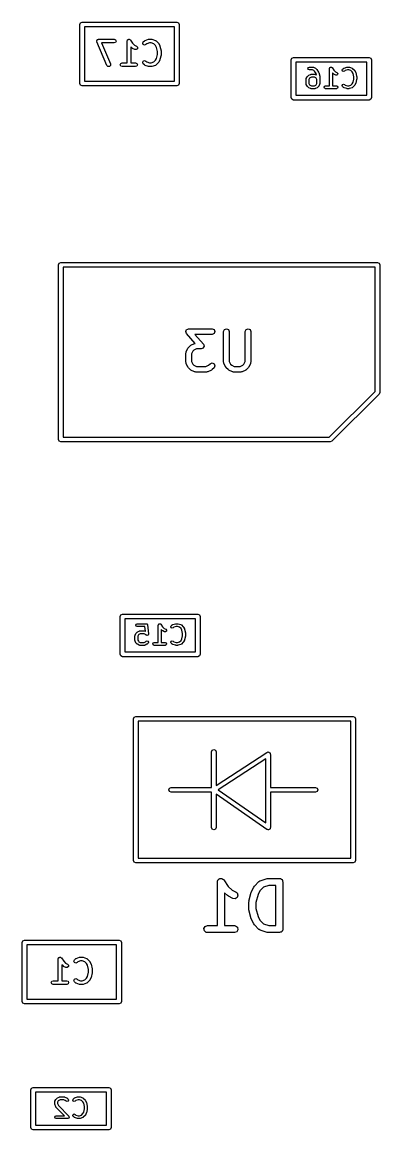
# Model space of a CAD drawing. Extents: x 4.73 to 6.08, y -4.62 to -3.61.
# Drawn here: x 5.781 to 6.079, y -4.534 to -3.61 of the extents above; entities that cross this region are included whole.
import ezdxf

# ---------------------------------------------------------------- set-up
doc = ezdxf.new("R2010")
doc.units = 0
doc.header["$MEASUREMENT"] = 0
doc.layers.add('BLACK', color=7, linetype='CONTINUOUS')

msp = doc.modelspace()

# ---------------------------------------------------------------- linework, layer by layer
at = {"layer": 'BLACK', "linetype": 'CONTINUOUS'}
for p, q in [((5.82874, -3.61161), (5.82932, -3.61022)), ((5.82874, -3.66083), (5.82874, -3.61161)), ((5.82932, -3.61022), (5.83071, -3.60965)), ((5.83071, -3.60965), (5.90945, -3.60965)), ((5.90945, -3.60965), (5.91084, -3.61022)), ((5.91084, -3.61022), (5.91142, -3.61161)), ((5.91142, -3.61161), (5.91142, -3.66083)), ((5.83268, -3.61358), (5.83268, -3.65886)), ((5.90748, -3.61358), (5.83268, -3.61358)), ((5.90748, -3.65886), (5.90748, -3.61358)), ((5.84273, -3.62544), (5.84284, -3.62516)), ((5.84285, -3.62574), (5.84273, -3.62544)), ((5.84284, -3.62486), (5.84306, -3.62462)), ((5.84284, -3.62516), (5.84284, -3.62486)), ((5.84285, -3.62606), (5.84285, -3.62574)), ((5.85129, -3.64575), (5.84285, -3.62606)), ((5.84306, -3.62462), (5.84319, -3.62433)), ((5.84319, -3.62433), (5.84347, -3.62421)), ((5.84347, -3.62421), (5.84368, -3.62399)), ((5.84368, -3.62399), (5.844, -3.62399)), ((5.844, -3.62399), (5.8443, -3.62387)), ((5.8443, -3.62387), (5.85742, -3.62387)), ((5.85742, -3.62702), (5.84669, -3.62702)), ((5.84669, -3.62702), (5.85418, -3.64451)), ((5.85742, -3.62387), (5.85854, -3.62433)), ((5.85854, -3.62655), (5.85742, -3.62702)), ((5.85854, -3.62433), (5.859, -3.62544)), ((5.859, -3.62544), (5.85854, -3.62655)), ((5.86804, -3.62544), (5.8681, -3.62529)), ((5.86804, -3.64355), (5.86804, -3.62544)), ((5.86807, -3.62513), (5.86832, -3.62475)), ((5.8681, -3.62529), (5.86807, -3.62513)), ((5.86832, -3.62475), (5.8685, -3.62433)), ((5.8685, -3.62433), (5.86865, -3.62426)), ((5.86865, -3.62426), (5.86874, -3.62413)), ((5.86874, -3.62413), (5.86919, -3.62404)), ((5.86919, -3.62404), (5.86961, -3.62387)), ((5.86961, -3.62387), (5.86976, -3.62393)), ((5.86976, -3.62393), (5.86992, -3.6239)), ((5.86992, -3.6239), (5.8703, -3.62415)), ((5.8703, -3.62415), (5.87072, -3.62433)), ((5.87072, -3.62433), (5.87079, -3.62448)), ((5.87079, -3.62448), (5.87092, -3.62457)), ((5.87092, -3.62457), (5.87271, -3.62725)), ((5.87225, -3.63124), (5.87118, -3.63018)), ((5.87118, -3.63018), (5.87118, -3.64355)), ((5.87249, -3.63134), (5.87225, -3.63124)), ((5.87266, -3.63154), (5.87249, -3.63134)), ((5.87453, -3.63247), (5.87266, -3.63154)), ((5.87271, -3.62725), (5.87429, -3.62883)), ((5.87429, -3.62883), (5.87594, -3.62966)), ((5.87594, -3.62966), (5.87673, -3.63057)), ((5.87673, -3.63057), (5.87664, -3.63177)), ((5.88116, -3.62732), (5.88162, -3.6262)), ((5.88162, -3.62843), (5.88116, -3.62732)), ((5.88162, -3.6262), (5.88256, -3.62526)), ((5.88273, -3.62889), (5.88162, -3.62843)), ((5.88256, -3.62526), (5.8829, -3.62512)), ((5.88385, -3.62843), (5.88273, -3.62889)), ((5.8829, -3.62512), (5.88317, -3.62488)), ((5.88317, -3.62488), (5.88598, -3.62395)), ((5.88452, -3.62775), (5.88385, -3.62843)), ((5.88674, -3.62702), (5.88452, -3.62775)), ((5.88598, -3.62395), (5.88624, -3.62396)), ((5.88624, -3.62396), (5.88648, -3.62387)), ((5.88648, -3.62387), (5.88836, -3.62387)), ((5.8881, -3.62702), (5.88674, -3.62702)), ((5.89032, -3.62775), (5.8881, -3.62702)), ((5.88836, -3.62387), (5.8886, -3.62396)), ((5.8886, -3.62396), (5.88886, -3.62395)), ((5.88886, -3.62395), (5.89167, -3.62488)), ((5.89175, -3.62919), (5.89032, -3.62775)), ((5.89167, -3.62488), (5.89194, -3.62512)), ((5.8925, -3.63068), (5.89175, -3.62919)), ((5.89194, -3.62512), (5.89228, -3.62526)), ((5.89228, -3.62526), (5.89416, -3.62714)), ((5.89334, -3.63407), (5.8925, -3.63068)), ((5.89416, -3.62714), (5.89426, -3.62738)), ((5.89426, -3.62738), (5.89445, -3.62755)), ((5.89445, -3.62755), (5.89539, -3.62942)), ((5.89539, -3.62942), (5.8954, -3.6296)), ((5.8954, -3.6296), (5.89551, -3.62975)), ((5.89551, -3.62975), (5.89645, -3.6335)), ((5.87573, -3.63256), (5.87453, -3.63247)), ((5.87664, -3.63177), (5.87573, -3.63256)), ((5.89175, -3.64138), (5.8925, -3.63989)), ((5.8925, -3.63989), (5.89334, -3.6365)), ((5.89334, -3.6365), (5.89334, -3.63407)), ((5.89551, -3.64082), (5.8954, -3.64096)), ((5.89645, -3.63707), (5.89551, -3.64082)), ((5.89645, -3.6335), (5.89642, -3.63369)), ((5.89642, -3.63369), (5.89649, -3.63388)), ((5.89649, -3.63669), (5.89642, -3.63687)), ((5.89642, -3.63687), (5.89645, -3.63707)), ((5.89649, -3.63388), (5.89649, -3.63669)), ((6.00492, -3.64114), (6.0055, -3.63975)), ((6.0055, -3.63975), (6.00689, -3.63917)), ((6.00689, -3.63917), (6.06988, -3.63917)), ((6.06988, -3.63917), (6.07127, -3.63975)), ((6.07127, -3.63975), (6.07185, -3.64114)), ((5.85215, -3.64659), (5.85129, -3.64575)), ((5.85336, -3.64657), (5.85215, -3.64659)), ((5.8542, -3.64571), (5.85336, -3.64657)), ((5.85418, -3.64451), (5.8542, -3.64571)), ((5.86241, -3.64513), (5.86287, -3.64401)), ((5.86287, -3.64624), (5.86241, -3.64513)), ((5.86287, -3.64401), (5.86399, -3.64355)), ((5.86399, -3.6467), (5.86287, -3.64624)), ((5.86399, -3.64355), (5.86804, -3.64355)), ((5.87523, -3.6467), (5.86399, -3.6467)), ((5.87118, -3.64355), (5.87523, -3.64355)), ((5.87523, -3.64355), (5.87635, -3.64401)), ((5.87635, -3.64624), (5.87523, -3.6467)), ((5.87635, -3.64401), (5.87681, -3.64513)), ((5.87681, -3.64513), (5.87635, -3.64624)), ((5.88116, -3.64325), (5.88162, -3.64214)), ((5.88162, -3.64436), (5.88116, -3.64325)), ((5.88162, -3.64214), (5.88273, -3.64168)), ((5.88256, -3.6453), (5.88162, -3.64436)), ((5.8829, -3.64544), (5.88256, -3.6453)), ((5.88273, -3.64168), (5.88385, -3.64214)), ((5.88317, -3.64568), (5.8829, -3.64544)), ((5.88598, -3.64662), (5.88317, -3.64568)), ((5.88385, -3.64214), (5.88452, -3.64281)), ((5.88452, -3.64281), (5.88674, -3.64355)), ((5.88624, -3.6466), (5.88598, -3.64662)), ((5.88648, -3.6467), (5.88624, -3.6466)), ((5.88836, -3.6467), (5.88648, -3.6467)), ((5.88674, -3.64355), (5.8881, -3.64355)), ((5.8881, -3.64355), (5.89032, -3.64281)), ((5.8886, -3.6466), (5.88836, -3.6467)), ((5.88886, -3.64662), (5.8886, -3.6466)), ((5.89167, -3.64568), (5.88886, -3.64662)), ((5.89032, -3.64281), (5.89175, -3.64138)), ((5.89194, -3.64544), (5.89167, -3.64568)), ((5.89228, -3.6453), (5.89194, -3.64544)), ((5.89416, -3.64343), (5.89228, -3.6453)), ((5.89426, -3.64319), (5.89416, -3.64343)), ((5.89445, -3.64302), (5.89426, -3.64319)), ((5.89539, -3.64114), (5.89445, -3.64302)), ((5.8954, -3.64096), (5.89539, -3.64114)), ((6.00492, -3.67264), (6.00492, -3.64114)), ((6.00886, -3.64311), (6.00886, -3.67067)), ((6.06791, -3.64311), (6.00886, -3.64311)), ((6.01883, -3.64827), (6.01918, -3.64743)), ((6.01918, -3.6491), (6.01883, -3.64827)), ((6.01918, -3.64743), (6.02001, -3.64708)), ((6.02001, -3.64945), (6.01918, -3.6491)), ((6.02001, -3.64708), (6.02301, -3.64708)), ((6.02273, -3.64945), (6.02001, -3.64945)), ((6.02381, -3.64999), (6.02273, -3.64945)), ((6.02301, -3.64708), (6.02327, -3.64719)), ((6.02327, -3.64719), (6.02354, -3.64721)), ((6.02354, -3.64721), (6.02504, -3.64796)), ((6.02434, -3.65052), (6.02381, -3.64999)), ((6.02504, -3.64796), (6.02517, -3.64811)), ((6.02517, -3.64811), (6.02535, -3.64818)), ((6.02535, -3.64818), (6.0261, -3.64893)), ((6.0261, -3.64893), (6.02614, -3.64904)), ((6.02614, -3.64904), (6.02625, -3.64911)), ((6.02625, -3.64911), (6.02774, -3.65136)), ((6.03683, -3.64827), (6.03688, -3.64815)), ((6.03683, -3.66283), (6.03683, -3.64827)), ((6.03685, -3.64803), (6.03704, -3.64775)), ((6.03688, -3.64815), (6.03685, -3.64803)), ((6.03704, -3.64775), (6.03718, -3.64743)), ((6.03718, -3.64743), (6.03729, -3.64738)), ((6.03729, -3.64738), (6.03736, -3.64728)), ((6.03736, -3.64728), (6.03769, -3.64722)), ((6.03769, -3.64722), (6.03801, -3.64708)), ((6.03801, -3.64708), (6.03812, -3.64713)), ((6.03812, -3.64713), (6.03824, -3.64711)), ((6.03824, -3.64711), (6.03853, -3.6473)), ((6.03853, -3.6473), (6.03885, -3.64743)), ((6.03885, -3.64743), (6.03889, -3.64754)), ((6.03889, -3.64754), (6.03899, -3.64761)), ((6.03899, -3.64761), (6.04043, -3.64976)), ((6.04043, -3.64976), (6.04171, -3.65104)), ((6.04733, -3.64977), (6.04767, -3.64893)), ((6.04767, -3.6506), (6.04733, -3.64977)), ((6.04767, -3.64893), (6.04842, -3.64818)), ((6.04842, -3.64818), (6.04868, -3.64808)), ((6.04868, -3.64808), (6.04889, -3.6479)), ((6.04889, -3.6479), (6.05114, -3.64715)), ((6.0499, -3.65005), (6.04934, -3.6506)), ((6.0517, -3.64945), (6.0499, -3.65005)), ((6.05114, -3.64715), (6.05133, -3.64716)), ((6.05133, -3.64716), (6.05151, -3.64708)), ((6.05151, -3.64708), (6.05301, -3.64708)), ((6.05282, -3.64945), (6.0517, -3.64945)), ((6.05462, -3.65005), (6.05282, -3.64945)), ((6.05301, -3.64708), (6.05319, -3.64716)), ((6.05319, -3.64716), (6.05338, -3.64715)), ((6.05338, -3.64715), (6.05563, -3.6479)), ((6.05579, -3.65122), (6.05462, -3.65005)), ((6.05563, -3.6479), (6.05584, -3.64808)), ((6.05584, -3.64808), (6.05609, -3.64818)), ((6.05609, -3.64818), (6.05759, -3.64968)), ((6.05759, -3.64968), (6.05767, -3.64986)), ((6.05767, -3.64986), (6.05781, -3.64999)), ((6.05781, -3.64999), (6.05856, -3.65149)), ((6.06791, -3.67067), (6.06791, -3.64311)), ((6.07185, -3.64114), (6.07185, -3.67264)), ((5.83268, -3.65886), (5.90748, -3.65886)), ((6.01733, -3.65726), (6.01744, -3.65701)), ((6.01733, -3.66101), (6.01733, -3.65726)), ((6.01744, -3.65701), (6.01746, -3.65674)), ((6.01746, -3.65674), (6.01821, -3.65524)), ((6.01821, -3.65524), (6.01835, -3.65511)), ((6.01835, -3.65511), (6.01843, -3.65493)), ((6.01843, -3.65493), (6.01918, -3.65418)), ((6.01918, -3.65418), (6.01936, -3.65411)), ((6.01936, -3.65411), (6.01948, -3.65396)), ((6.01948, -3.65396), (6.02098, -3.65321)), ((6.02023, -3.65646), (6.01969, -3.65754)), ((6.01969, -3.65754), (6.01969, -3.66074)), ((6.02071, -3.65599), (6.02023, -3.65646)), ((6.02179, -3.65545), (6.02071, -3.65599)), ((6.02098, -3.65321), (6.02126, -3.65319)), ((6.02126, -3.65319), (6.02151, -3.65308)), ((6.02151, -3.65308), (6.02451, -3.65308)), ((6.02423, -3.65545), (6.02179, -3.65545)), ((6.02531, -3.65599), (6.02423, -3.65545)), ((6.02567, -3.6525), (6.02434, -3.65052)), ((6.02451, -3.65308), (6.02477, -3.65319)), ((6.02477, -3.65319), (6.02504, -3.65321)), ((6.02504, -3.65321), (6.02596, -3.65367)), ((6.02579, -3.65646), (6.02531, -3.65599)), ((6.02596, -3.65367), (6.02567, -3.6525)), ((6.02633, -3.65754), (6.02579, -3.65646)), ((6.02633, -3.66074), (6.02633, -3.65754)), ((6.02774, -3.65136), (6.02779, -3.65156)), ((6.02779, -3.65156), (6.02791, -3.65173)), ((6.02791, -3.65173), (6.02866, -3.65473)), ((6.02866, -3.65473), (6.02864, -3.65488)), ((6.02864, -3.65488), (6.02869, -3.65501)), ((6.02869, -3.65501), (6.02869, -3.66101)), ((6.04018, -3.65285), (6.03919, -3.65187)), ((6.03919, -3.65187), (6.03919, -3.66283)), ((6.04035, -3.65292), (6.04018, -3.65285)), ((6.04048, -3.65307), (6.04035, -3.65292)), ((6.04198, -3.65382), (6.04048, -3.65307)), ((6.04171, -3.65104), (6.04304, -3.65171)), ((6.04288, -3.65389), (6.04198, -3.65382)), ((6.04357, -3.65329), (6.04288, -3.65389)), ((6.04304, -3.65171), (6.04363, -3.65239)), ((6.04363, -3.65239), (6.04357, -3.65329)), ((6.04851, -3.65095), (6.04767, -3.6506)), ((6.04934, -3.6506), (6.04851, -3.65095)), ((6.05639, -3.65243), (6.05579, -3.65122)), ((6.05708, -3.65516), (6.05639, -3.65243)), ((6.05639, -3.65985), (6.05708, -3.65712)), ((6.05708, -3.65712), (6.05708, -3.65516)), ((6.05856, -3.65149), (6.05857, -3.65162)), ((6.05857, -3.65162), (6.05865, -3.65173)), ((6.05865, -3.65173), (6.0594, -3.65473)), ((6.0594, -3.65755), (6.05865, -3.66055)), ((6.0594, -3.65473), (6.05938, -3.65488)), ((6.05938, -3.65488), (6.05944, -3.65501)), ((6.05944, -3.65726), (6.05938, -3.6574)), ((6.05938, -3.6574), (6.0594, -3.65755)), ((6.05944, -3.65501), (6.05944, -3.65726)), ((5.82932, -3.66222), (5.82874, -3.66083)), ((5.83071, -3.6628), (5.82932, -3.66222)), ((5.90945, -3.6628), (5.83071, -3.6628)), ((5.91084, -3.66222), (5.90945, -3.6628)), ((5.91142, -3.66083), (5.91084, -3.66222)), ((6.01744, -3.66127), (6.01733, -3.66101)), ((6.01746, -3.66154), (6.01744, -3.66127)), ((6.01821, -3.66304), (6.01746, -3.66154)), ((6.01835, -3.66317), (6.01821, -3.66304)), ((6.01843, -3.66335), (6.01835, -3.66317)), ((6.01918, -3.6641), (6.01843, -3.66335)), ((6.01936, -3.66417), (6.01918, -3.6641)), ((6.01948, -3.66432), (6.01936, -3.66417)), ((6.02098, -3.66507), (6.01948, -3.66432)), ((6.01969, -3.66074), (6.02023, -3.66181)), ((6.02023, -3.66181), (6.02071, -3.66229)), ((6.02071, -3.66229), (6.02179, -3.66283)), ((6.02126, -3.66509), (6.02098, -3.66507)), ((6.02151, -3.66519), (6.02126, -3.66509)), ((6.02451, -3.66519), (6.02151, -3.66519)), ((6.02179, -3.66283), (6.02423, -3.66283)), ((6.02423, -3.66283), (6.02531, -3.66229)), ((6.02477, -3.66509), (6.02451, -3.66519)), ((6.02504, -3.66507), (6.02477, -3.66509)), ((6.02654, -3.66432), (6.02504, -3.66507)), ((6.02531, -3.66229), (6.02579, -3.66181)), ((6.02579, -3.66181), (6.02633, -3.66074)), ((6.02667, -3.66417), (6.02654, -3.66432)), ((6.02685, -3.6641), (6.02667, -3.66417)), ((6.0276, -3.66335), (6.02685, -3.6641)), ((6.02767, -3.66317), (6.0276, -3.66335)), ((6.02782, -3.66304), (6.02767, -3.66317)), ((6.02857, -3.66154), (6.02782, -3.66304)), ((6.02859, -3.66127), (6.02857, -3.66154)), ((6.02869, -3.66101), (6.02859, -3.66127)), ((6.03233, -3.66401), (6.03268, -3.66318)), ((6.03268, -3.66485), (6.03233, -3.66401)), ((6.03268, -3.66318), (6.03351, -3.66283)), ((6.03351, -3.66519), (6.03268, -3.66485)), ((6.03351, -3.66283), (6.03683, -3.66283)), ((6.04251, -3.66519), (6.03351, -3.66519)), ((6.03919, -3.66283), (6.04251, -3.66283)), ((6.04251, -3.66283), (6.04335, -3.66318)), ((6.04335, -3.66485), (6.04251, -3.66519)), ((6.04335, -3.66318), (6.04369, -3.66401)), ((6.04369, -3.66401), (6.04335, -3.66485)), ((6.04733, -3.66251), (6.04767, -3.66168)), ((6.04767, -3.66335), (6.04733, -3.66251)), ((6.04767, -3.66168), (6.04851, -3.66133)), ((6.04842, -3.6641), (6.04767, -3.66335)), ((6.04868, -3.6642), (6.04842, -3.6641)), ((6.04851, -3.66133), (6.04934, -3.66168)), ((6.04889, -3.66438), (6.04868, -3.6642)), ((6.05114, -3.66513), (6.04889, -3.66438)), ((6.04934, -3.66168), (6.0499, -3.66223)), ((6.0499, -3.66223), (6.0517, -3.66283)), ((6.05133, -3.66512), (6.05114, -3.66513)), ((6.05151, -3.66519), (6.05133, -3.66512)), ((6.05301, -3.66519), (6.05151, -3.66519)), ((6.0517, -3.66283), (6.05282, -3.66283)), ((6.05282, -3.66283), (6.05462, -3.66223)), ((6.05319, -3.66512), (6.05301, -3.66519)), ((6.05338, -3.66513), (6.05319, -3.66512)), ((6.05563, -3.66438), (6.05338, -3.66513)), ((6.05462, -3.66223), (6.05579, -3.66106)), ((6.05584, -3.6642), (6.05563, -3.66438)), ((6.05579, -3.66106), (6.05639, -3.65985)), ((6.05609, -3.6641), (6.05584, -3.6642)), ((6.05759, -3.6626), (6.05609, -3.6641)), ((6.05767, -3.66242), (6.05759, -3.6626)), ((6.05781, -3.66229), (6.05767, -3.66242)), ((6.05856, -3.66079), (6.05781, -3.66229)), ((6.05857, -3.66066), (6.05856, -3.66079)), ((6.05865, -3.66055), (6.05857, -3.66066)), ((6.0055, -3.67403), (6.00492, -3.67264)), ((6.00689, -3.67461), (6.0055, -3.67403)), ((6.06988, -3.67461), (6.00689, -3.67461)), ((6.00886, -3.67067), (6.06791, -3.67067)), ((6.07127, -3.67403), (6.06988, -3.67461)), ((6.07185, -3.67264), (6.07127, -3.67403)), ((5.81102, -3.8122), (5.8116, -3.81081)), ((5.81102, -3.95787), (5.81102, -3.8122)), ((5.8116, -3.81081), (5.81299, -3.81024)), ((5.81299, -3.81024), (6.07677, -3.81024)), ((5.81496, -3.81417), (5.81496, -3.95591)), ((6.0748, -3.81417), (5.81496, -3.81417)), ((6.0748, -3.91769), (6.0748, -3.81417)), ((6.07677, -3.81024), (6.07816, -3.81081)), ((6.07816, -3.81081), (6.07874, -3.8122)), ((6.07874, -3.8122), (6.07874, -3.9185)), ((5.91702, -3.86779), (5.91705, -3.86771)), ((5.91734, -3.86856), (5.91702, -3.86779)), ((5.91703, -3.86763), (5.9174, -3.86689)), ((5.91705, -3.86771), (5.91703, -3.86763)), ((5.91761, -3.86935), (5.91734, -3.86856)), ((5.9174, -3.86689), (5.91771, -3.86612)), ((5.92486, -3.87764), (5.91761, -3.86935)), ((5.91771, -3.86612), (5.91779, -3.86609)), ((5.91779, -3.86609), (5.91783, -3.86601)), ((5.91783, -3.86601), (5.91862, -3.86575)), ((5.91862, -3.86575), (5.91939, -3.86543)), ((5.91939, -3.86543), (5.93888, -3.86543)), ((5.93888, -3.87015), (5.92459, -3.87015)), ((5.92459, -3.87015), (5.93166, -3.87823)), ((5.93888, -3.86543), (5.94055, -3.86612)), ((5.94055, -3.86946), (5.93888, -3.87015)), ((5.94055, -3.86612), (5.94124, -3.86779)), ((5.94124, -3.86779), (5.94055, -3.86946)), ((5.94852, -3.86779), (5.94921, -3.86612)), ((5.94852, -3.89329), (5.94852, -3.86779)), ((5.94921, -3.86612), (5.95088, -3.86543)), ((5.95088, -3.86543), (5.95255, -3.86612)), ((5.95255, -3.86612), (5.95324, -3.86779)), ((5.95324, -3.86779), (5.95324, -3.89273)), ((5.96652, -3.86779), (5.96721, -3.86612)), ((5.96652, -3.89273), (5.96652, -3.86779)), ((5.96721, -3.86612), (5.96888, -3.86543)), ((5.96888, -3.86543), (5.97055, -3.86612)), ((5.97055, -3.86612), (5.97124, -3.86779)), ((5.97124, -3.86779), (5.97124, -3.89329)), ((5.91921, -3.88112), (5.92071, -3.87962)), ((5.92071, -3.87962), (5.92107, -3.87947)), ((5.92107, -3.87947), (5.92133, -3.87918)), ((5.92133, -3.87918), (5.92433, -3.87768)), ((5.92433, -3.87768), (5.92486, -3.87764)), ((5.93187, -3.88069), (5.93155, -3.88146)), ((5.93166, -3.87823), (5.93193, -3.87902)), ((5.93224, -3.87995), (5.93187, -3.88069)), ((5.93193, -3.87902), (5.93225, -3.87979)), ((5.93225, -3.87979), (5.93221, -3.87987)), ((5.93221, -3.87987), (5.93224, -3.87995)), ((5.91702, -3.88579), (5.91723, -3.88528)), ((5.91702, -3.89329), (5.91702, -3.88579)), ((5.91723, -3.88528), (5.91727, -3.88473)), ((5.91727, -3.88473), (5.91877, -3.88173)), ((5.91877, -3.88173), (5.91907, -3.88148)), ((5.91907, -3.88148), (5.91921, -3.88112)), ((5.92283, -3.88419), (5.92175, -3.88635)), ((5.92175, -3.88635), (5.92175, -3.89273)), ((5.92378, -3.88323), (5.92283, -3.88419)), ((5.92594, -3.88215), (5.92378, -3.88323)), ((5.92988, -3.88215), (5.92594, -3.88215)), ((5.93065, -3.88183), (5.92988, -3.88215)), ((5.93144, -3.88157), (5.93065, -3.88183)), ((5.93148, -3.88149), (5.93144, -3.88157)), ((5.93155, -3.88146), (5.93148, -3.88149)), ((5.91723, -3.8938), (5.91702, -3.89329)), ((5.91727, -3.89434), (5.91723, -3.8938)), ((5.91877, -3.89734), (5.91727, -3.89434)), ((5.91907, -3.8976), (5.91877, -3.89734)), ((5.91921, -3.89796), (5.91907, -3.8976)), ((5.92071, -3.89946), (5.91921, -3.89796)), ((5.92107, -3.89961), (5.92071, -3.89946)), ((5.92175, -3.89273), (5.92283, -3.89489)), ((5.92283, -3.89489), (5.92378, -3.89585)), ((5.92378, -3.89585), (5.92594, -3.89693)), ((5.92594, -3.89693), (5.93383, -3.89693)), ((5.93383, -3.89693), (5.93598, -3.89585)), ((5.93598, -3.89585), (5.93721, -3.89462)), ((5.93721, -3.89462), (5.93888, -3.89393)), ((5.93905, -3.89946), (5.93869, -3.89961)), ((5.93888, -3.89393), (5.94055, -3.89462)), ((5.94055, -3.89796), (5.93905, -3.89946)), ((5.94055, -3.89462), (5.94124, -3.89629)), ((5.94124, -3.89629), (5.94055, -3.89796)), ((5.94873, -3.8938), (5.94852, -3.89329)), ((5.94877, -3.89434), (5.94873, -3.8938)), ((5.95027, -3.89734), (5.94877, -3.89434)), ((5.95056, -3.8976), (5.95027, -3.89734)), ((5.95071, -3.89796), (5.95056, -3.8976)), ((5.95221, -3.89946), (5.95071, -3.89796)), ((5.95257, -3.89961), (5.95221, -3.89946)), ((5.95324, -3.89273), (5.95432, -3.89489)), ((5.95432, -3.89489), (5.95528, -3.89585)), ((5.95528, -3.89585), (5.95744, -3.89693)), ((5.95744, -3.89693), (5.96232, -3.89693)), ((5.96232, -3.89693), (5.96448, -3.89585)), ((5.96448, -3.89585), (5.96544, -3.89489)), ((5.96544, -3.89489), (5.96652, -3.89273)), ((5.96755, -3.89946), (5.96719, -3.89961)), ((5.96905, -3.89796), (5.96755, -3.89946)), ((5.9692, -3.8976), (5.96905, -3.89796)), ((5.96949, -3.89734), (5.9692, -3.8976)), ((5.97099, -3.89434), (5.96949, -3.89734)), ((5.97103, -3.8938), (5.97099, -3.89434)), ((5.97124, -3.89329), (5.97103, -3.8938)), ((5.92133, -3.8999), (5.92107, -3.89961)), ((5.92433, -3.9014), (5.92133, -3.8999)), ((5.92488, -3.90144), (5.92433, -3.9014)), ((5.92538, -3.90165), (5.92488, -3.90144)), ((5.93438, -3.90165), (5.92538, -3.90165)), ((5.93489, -3.90144), (5.93438, -3.90165)), ((5.93544, -3.9014), (5.93489, -3.90144)), ((5.93844, -3.8999), (5.93544, -3.9014)), ((5.93869, -3.89961), (5.93844, -3.8999)), ((5.95282, -3.8999), (5.95257, -3.89961)), ((5.95582, -3.9014), (5.95282, -3.8999)), ((5.95637, -3.90144), (5.95582, -3.9014)), ((5.95688, -3.90165), (5.95637, -3.90144)), ((5.96288, -3.90165), (5.95688, -3.90165)), ((5.96339, -3.90144), (5.96288, -3.90165)), ((5.96394, -3.9014), (5.96339, -3.90144)), ((5.96694, -3.8999), (5.96394, -3.9014)), ((5.96719, -3.89961), (5.96694, -3.8999)), ((6.03659, -3.95591), (6.0748, -3.91769)), ((6.07816, -3.9199), (6.03879, -3.95927)), ((6.07874, -3.9185), (6.07816, -3.9199)), ((5.8116, -3.95927), (5.81102, -3.95787)), ((5.81299, -3.95984), (5.8116, -3.95927)), ((6.0374, -3.95984), (5.81299, -3.95984)), ((5.81496, -3.95591), (6.03659, -3.95591)), ((6.03879, -3.95927), (6.0374, -3.95984)), ((5.8622, -4.10551), (5.86278, -4.10412)), ((5.8622, -4.13701), (5.8622, -4.10551)), ((5.86278, -4.10412), (5.86417, -4.10354)), ((5.86417, -4.10354), (5.92717, -4.10354)), ((5.86614, -4.10748), (5.86614, -4.13504)), ((5.9252, -4.10748), (5.86614, -4.10748)), ((5.87537, -4.11264), (5.87571, -4.1118)), ((5.87571, -4.1118), (5.87655, -4.11145)), ((5.87655, -4.11145), (5.88405, -4.11145)), ((5.88405, -4.11145), (5.88441, -4.11161)), ((5.88441, -4.11161), (5.88479, -4.11172)), ((5.88479, -4.11172), (5.88482, -4.11178)), ((5.88482, -4.11178), (5.88488, -4.1118)), ((5.88488, -4.1118), (5.88503, -4.11217)), ((5.89433, -4.11212), (5.89446, -4.1118)), ((5.89446, -4.1118), (5.89457, -4.11175)), ((5.89457, -4.11175), (5.89464, -4.11165)), ((5.89464, -4.11165), (5.89498, -4.11159)), ((5.89498, -4.11159), (5.89529, -4.11145)), ((5.89529, -4.11145), (5.89541, -4.1115)), ((5.89541, -4.1115), (5.89553, -4.11148)), ((5.89553, -4.11148), (5.89581, -4.11167)), ((5.89581, -4.11167), (5.89613, -4.1118)), ((5.89613, -4.1118), (5.89618, -4.11191)), ((5.89618, -4.11191), (5.89628, -4.11198)), ((5.89628, -4.11198), (5.89771, -4.11413)), ((5.90617, -4.11227), (5.90842, -4.11152)), ((5.90842, -4.11152), (5.90861, -4.11153)), ((5.90861, -4.11153), (5.90879, -4.11145)), ((5.90879, -4.11145), (5.91029, -4.11145)), ((5.91029, -4.11145), (5.91047, -4.11153)), ((5.91047, -4.11153), (5.91067, -4.11152)), ((5.91067, -4.11152), (5.91292, -4.11227)), ((5.9252, -4.13504), (5.9252, -4.10748)), ((5.92717, -4.10354), (5.92856, -4.10412)), ((5.92856, -4.10412), (5.92913, -4.10551)), ((5.92913, -4.10551), (5.92913, -4.13701)), ((5.87472, -4.12138), (5.87474, -4.12111)), ((5.87474, -4.12111), (5.87549, -4.11961)), ((5.87571, -4.11347), (5.87537, -4.11264)), ((5.87549, -4.11961), (5.87564, -4.11948)), ((5.87564, -4.11948), (5.87571, -4.1193)), ((5.87655, -4.11382), (5.87571, -4.11347)), ((5.87571, -4.1193), (5.87646, -4.11855)), ((5.87646, -4.11855), (5.87664, -4.11848)), ((5.88298, -4.11382), (5.87655, -4.11382)), ((5.87664, -4.11848), (5.87677, -4.11833)), ((5.87677, -4.11833), (5.87827, -4.11758)), ((5.87752, -4.12083), (5.87698, -4.12191)), ((5.878, -4.12036), (5.87752, -4.12083)), ((5.87908, -4.11982), (5.878, -4.12036)), ((5.87827, -4.11758), (5.87854, -4.11756)), ((5.87854, -4.11756), (5.8788, -4.11745)), ((5.8788, -4.11745), (5.88255, -4.11745)), ((5.88227, -4.11982), (5.87908, -4.11982)), ((5.88335, -4.12036), (5.88227, -4.11982)), ((5.88255, -4.11745), (5.8828, -4.11756)), ((5.8828, -4.11756), (5.88307, -4.11758)), ((5.88337, -4.11773), (5.88298, -4.11382)), ((5.88307, -4.11758), (5.88337, -4.11773)), ((5.88396, -4.12097), (5.88335, -4.12036)), ((5.88402, -4.12099), (5.88396, -4.12097)), ((5.88405, -4.12105), (5.88402, -4.12099)), ((5.88443, -4.12116), (5.88405, -4.12105)), ((5.8848, -4.12132), (5.88443, -4.12116)), ((5.88485, -4.12129), (5.8848, -4.12132)), ((5.88491, -4.12131), (5.88485, -4.12129)), ((5.88526, -4.12112), (5.88491, -4.12131)), ((5.88503, -4.11217), (5.88522, -4.11252)), ((5.88522, -4.11252), (5.88597, -4.12002)), ((5.88563, -4.12097), (5.88526, -4.12112)), ((5.88565, -4.12091), (5.88563, -4.12097)), ((5.88571, -4.12088), (5.88565, -4.12091)), ((5.88582, -4.1205), (5.88571, -4.12088)), ((5.88598, -4.12013), (5.88582, -4.1205)), ((5.88597, -4.12002), (5.88595, -4.12008)), ((5.88595, -4.12008), (5.88598, -4.12013)), ((5.89411, -4.11264), (5.89416, -4.11252)), ((5.89411, -4.1272), (5.89411, -4.11264)), ((5.89414, -4.1124), (5.89433, -4.11212)), ((5.89416, -4.11252), (5.89414, -4.1124)), ((5.89746, -4.11722), (5.89648, -4.11624)), ((5.89648, -4.11624), (5.89648, -4.1272)), ((5.89764, -4.11729), (5.89746, -4.11722)), ((5.89777, -4.11744), (5.89764, -4.11729)), ((5.89771, -4.11413), (5.89899, -4.11541)), ((5.89927, -4.11819), (5.89777, -4.11744)), ((5.89899, -4.11541), (5.90032, -4.11608)), ((5.90017, -4.11826), (5.89927, -4.11819)), ((5.90085, -4.11766), (5.90017, -4.11826)), ((5.90032, -4.11608), (5.90091, -4.11676)), ((5.90091, -4.11676), (5.90085, -4.11766)), ((5.90461, -4.11414), (5.90496, -4.1133)), ((5.90496, -4.11497), (5.90461, -4.11414)), ((5.90496, -4.1133), (5.90571, -4.11255)), ((5.90579, -4.11532), (5.90496, -4.11497)), ((5.90571, -4.11255), (5.90596, -4.11245)), ((5.90663, -4.11497), (5.90579, -4.11532)), ((5.90596, -4.11245), (5.90617, -4.11227)), ((5.90718, -4.11442), (5.90663, -4.11497)), ((5.90898, -4.11382), (5.90718, -4.11442)), ((5.9101, -4.11382), (5.90898, -4.11382)), ((5.9119, -4.11442), (5.9101, -4.11382)), ((5.91307, -4.11559), (5.9119, -4.11442)), ((5.91292, -4.11227), (5.91312, -4.11245)), ((5.91368, -4.1168), (5.91307, -4.11559)), ((5.91312, -4.11245), (5.91338, -4.11255)), ((5.91338, -4.11255), (5.91488, -4.11405)), ((5.91436, -4.11953), (5.91368, -4.1168)), ((5.91436, -4.12149), (5.91436, -4.11953)), ((5.91488, -4.11405), (5.91495, -4.11423)), ((5.91495, -4.11423), (5.9151, -4.11436)), ((5.9151, -4.11436), (5.91585, -4.11586)), ((5.91585, -4.11586), (5.91586, -4.11599)), ((5.91586, -4.11599), (5.91594, -4.1161)), ((5.91594, -4.1161), (5.91669, -4.1191)), ((5.91669, -4.1191), (5.91667, -4.11925)), ((5.91667, -4.11925), (5.91672, -4.11939)), ((5.91672, -4.11939), (5.91672, -4.12163)), ((5.87462, -4.12163), (5.87472, -4.12138)), ((5.87462, -4.12538), (5.87462, -4.12163)), ((5.87472, -4.12564), (5.87462, -4.12538)), ((5.87474, -4.12591), (5.87472, -4.12564)), ((5.87549, -4.12741), (5.87474, -4.12591)), ((5.87564, -4.12754), (5.87549, -4.12741)), ((5.87571, -4.12772), (5.87564, -4.12754)), ((5.87646, -4.12847), (5.87571, -4.12772)), ((5.87664, -4.12854), (5.87646, -4.12847)), ((5.87677, -4.12869), (5.87664, -4.12854)), ((5.87827, -4.12944), (5.87677, -4.12869)), ((5.87698, -4.12191), (5.87698, -4.12511)), ((5.87698, -4.12511), (5.87752, -4.12618)), ((5.87752, -4.12618), (5.878, -4.12666)), ((5.878, -4.12666), (5.87908, -4.1272)), ((5.87854, -4.12946), (5.87827, -4.12944)), ((5.8788, -4.12957), (5.87854, -4.12946)), ((5.88255, -4.12957), (5.8788, -4.12957)), ((5.87908, -4.1272), (5.88227, -4.1272)), ((5.88227, -4.1272), (5.88335, -4.12666)), ((5.8828, -4.12946), (5.88255, -4.12957)), ((5.88307, -4.12944), (5.8828, -4.12946)), ((5.88457, -4.12869), (5.88307, -4.12944)), ((5.88335, -4.12666), (5.88396, -4.12605)), ((5.88396, -4.12605), (5.8848, -4.1257)), ((5.8847, -4.12854), (5.88457, -4.12869)), ((5.88488, -4.12847), (5.8847, -4.12854)), ((5.8848, -4.1257), (5.88563, -4.12605)), ((5.88563, -4.12772), (5.88488, -4.12847)), ((5.88563, -4.12605), (5.88598, -4.12688)), ((5.88598, -4.12688), (5.88563, -4.12772)), ((5.88961, -4.12838), (5.88996, -4.12755)), ((5.88996, -4.12922), (5.88961, -4.12838)), ((5.88996, -4.12755), (5.89079, -4.1272)), ((5.89079, -4.12957), (5.88996, -4.12922)), ((5.89079, -4.1272), (5.89411, -4.1272)), ((5.89979, -4.12957), (5.89079, -4.12957)), ((5.89648, -4.1272), (5.89979, -4.1272)), ((5.89979, -4.1272), (5.90063, -4.12755)), ((5.90063, -4.12922), (5.89979, -4.12957)), ((5.90063, -4.12755), (5.90097, -4.12838)), ((5.90097, -4.12838), (5.90063, -4.12922)), ((5.90461, -4.12688), (5.90496, -4.12605)), ((5.90496, -4.12772), (5.90461, -4.12688)), ((5.90496, -4.12605), (5.90579, -4.1257)), ((5.90571, -4.12847), (5.90496, -4.12772)), ((5.90596, -4.12857), (5.90571, -4.12847)), ((5.90579, -4.1257), (5.90663, -4.12605)), ((5.90617, -4.12875), (5.90596, -4.12857)), ((5.90842, -4.1295), (5.90617, -4.12875)), ((5.90663, -4.12605), (5.90718, -4.1266)), ((5.90718, -4.1266), (5.90898, -4.1272)), ((5.90861, -4.12949), (5.90842, -4.1295)), ((5.90879, -4.12957), (5.90861, -4.12949)), ((5.91029, -4.12957), (5.90879, -4.12957)), ((5.90898, -4.1272), (5.9101, -4.1272)), ((5.9101, -4.1272), (5.9119, -4.1266)), ((5.91047, -4.12949), (5.91029, -4.12957)), ((5.91067, -4.1295), (5.91047, -4.12949)), ((5.91292, -4.12875), (5.91067, -4.1295)), ((5.9119, -4.1266), (5.91307, -4.12543)), ((5.91312, -4.12857), (5.91292, -4.12875)), ((5.91307, -4.12543), (5.91368, -4.12422)), ((5.91338, -4.12847), (5.91312, -4.12857)), ((5.91488, -4.12697), (5.91338, -4.12847)), ((5.91368, -4.12422), (5.91436, -4.12149)), ((5.91495, -4.12679), (5.91488, -4.12697)), ((5.9151, -4.12666), (5.91495, -4.12679)), ((5.91585, -4.12516), (5.9151, -4.12666)), ((5.91586, -4.12503), (5.91585, -4.12516)), ((5.91594, -4.12492), (5.91586, -4.12503)), ((5.91669, -4.12192), (5.91594, -4.12492)), ((5.91672, -4.12163), (5.91667, -4.12177)), ((5.91667, -4.12177), (5.91669, -4.12192)), ((5.86278, -4.1384), (5.8622, -4.13701)), ((5.86417, -4.13898), (5.86278, -4.1384)), ((5.92717, -4.13898), (5.86417, -4.13898)), ((5.86614, -4.13504), (5.9252, -4.13504)), ((5.92856, -4.1384), (5.92717, -4.13898)), ((5.92913, -4.13701), (5.92856, -4.1384)), ((5.87348, -4.19094), (5.87406, -4.18955)), ((5.87348, -4.30906), (5.87348, -4.19094)), ((5.87406, -4.18955), (5.87545, -4.18898)), ((5.87545, -4.18898), (6.05655, -4.18898)), ((5.87742, -4.19291), (5.87742, -4.30709)), ((6.05458, -4.19291), (5.87742, -4.19291)), ((6.05458, -4.30709), (6.05458, -4.19291)), ((6.05655, -4.18898), (6.05794, -4.18955)), ((6.05794, -4.18955), (6.05852, -4.19094)), ((6.05852, -4.19094), (6.05852, -4.30906)), ((5.93846, -4.21846), (5.93904, -4.21707)), ((5.93846, -4.24799), (5.93846, -4.21846)), ((5.93904, -4.21707), (5.94043, -4.21649)), ((5.94043, -4.21649), (5.94182, -4.21707)), ((5.94182, -4.21707), (5.9424, -4.21846)), ((5.9424, -4.21846), (5.9424, -4.24633)), ((5.9424, -4.24633), (5.98466, -4.21881)), ((5.98466, -4.21881), (5.98521, -4.21871)), ((5.98521, -4.21871), (5.98573, -4.21849)), ((5.98573, -4.21849), (5.98593, -4.21857)), ((5.98593, -4.21857), (5.98614, -4.21853)), ((5.98614, -4.21853), (5.9866, -4.21885)), ((5.9866, -4.21885), (5.98712, -4.21907)), ((5.98712, -4.21907), (5.98721, -4.21927)), ((5.98721, -4.21927), (5.98738, -4.21939)), ((5.98738, -4.21939), (5.98748, -4.21994)), ((5.98748, -4.21994), (5.9877, -4.22046)), ((5.9877, -4.22046), (5.9877, -4.24799)), ((5.98376, -4.22409), (5.94396, -4.25001)), ((5.98376, -4.27769), (5.98376, -4.22409)), ((5.90296, -4.24996), (5.90354, -4.24857)), ((5.90354, -4.25135), (5.90296, -4.24996)), ((5.90354, -4.24857), (5.90493, -4.24799)), ((5.90493, -4.24799), (5.93846, -4.24799)), ((5.94396, -4.25001), (5.98376, -4.27769)), ((5.9877, -4.24799), (6.02503, -4.24799)), ((6.02503, -4.24799), (6.02642, -4.24857)), ((6.02642, -4.24857), (6.027, -4.24996)), ((6.027, -4.24996), (6.02642, -4.25135)), ((5.90493, -4.25193), (5.90354, -4.25135)), ((5.93846, -4.25193), (5.90493, -4.25193)), ((5.93846, -4.28146), (5.93846, -4.25193)), ((5.98461, -4.28308), (5.9424, -4.25373)), ((5.9424, -4.25373), (5.9424, -4.28146)), ((6.02503, -4.25193), (5.9877, -4.25193)), ((5.9877, -4.25193), (5.9877, -4.28146)), ((6.02642, -4.25135), (6.02503, -4.25193)), ((5.93904, -4.28285), (5.93846, -4.28146)), ((5.94043, -4.28343), (5.93904, -4.28285)), ((5.94182, -4.28285), (5.94043, -4.28343)), ((5.9424, -4.28146), (5.94182, -4.28285)), ((5.98519, -4.2832), (5.98461, -4.28308)), ((5.98573, -4.28343), (5.98519, -4.2832)), ((5.9859, -4.28336), (5.98573, -4.28343)), ((5.98608, -4.2834), (5.9859, -4.28336)), ((5.98658, -4.28308), (5.98608, -4.2834)), ((5.98712, -4.28285), (5.98658, -4.28308)), ((5.98719, -4.28268), (5.98712, -4.28285)), ((5.98735, -4.28258), (5.98719, -4.28268)), ((5.98747, -4.28201), (5.98735, -4.28258)), ((5.9877, -4.28146), (5.98747, -4.28201)), ((5.87406, -4.31045), (5.87348, -4.30906)), ((5.87545, -4.31102), (5.87406, -4.31045)), ((6.05655, -4.31102), (5.87545, -4.31102)), ((5.87742, -4.30709), (6.05458, -4.30709)), ((6.05794, -4.31045), (6.05655, -4.31102)), ((6.05852, -4.30906), (6.05794, -4.31045)), ((5.94429, -4.32496), (5.94484, -4.32431)), ((5.94484, -4.32431), (5.94501, -4.32428)), ((5.94501, -4.32428), (5.94513, -4.32416)), ((5.94513, -4.32416), (5.94598, -4.32411)), ((5.94598, -4.32411), (5.94683, -4.32396)), ((5.94683, -4.32396), (5.94697, -4.32404)), ((5.94697, -4.32404), (5.94714, -4.32403)), ((5.94714, -4.32403), (5.94783, -4.32454)), ((5.94783, -4.32454), (5.94858, -4.32497)), ((5.97913, -4.32594), (5.98475, -4.32406)), ((5.98475, -4.32406), (5.98562, -4.32393)), ((5.98562, -4.32393), (5.98569, -4.32391)), ((5.98569, -4.32391), (5.99506, -4.32391)), ((5.99506, -4.32391), (5.99544, -4.32398)), ((5.99544, -4.32398), (5.99557, -4.32396)), ((5.99557, -4.32396), (5.99569, -4.32402)), ((5.99569, -4.32402), (5.99607, -4.32409)), ((5.99607, -4.32409), (5.99666, -4.32458)), ((5.99666, -4.32458), (5.99732, -4.32497)), ((5.94336, -4.32687), (5.94354, -4.32586)), ((5.94336, -4.36328), (5.94336, -4.32687)), ((5.94354, -4.32586), (5.94365, -4.32573)), ((5.94365, -4.32573), (5.94367, -4.32556)), ((5.94367, -4.32556), (5.94429, -4.32496)), ((5.94858, -4.32497), (5.94863, -4.32513)), ((5.94863, -4.32513), (5.94877, -4.32523)), ((5.94877, -4.32523), (5.95236, -4.33061)), ((5.95236, -4.33061), (5.95556, -4.33381)), ((5.95556, -4.33381), (5.95888, -4.33547)), ((5.9718, -4.33492), (5.97367, -4.33117)), ((5.97367, -4.33117), (5.9742, -4.33046)), ((5.9742, -4.33046), (5.97422, -4.3304)), ((5.97422, -4.3304), (5.97797, -4.32665)), ((5.97797, -4.32665), (5.97881, -4.32606)), ((5.98166, -4.33132), (5.97874, -4.33424)), ((5.97881, -4.32606), (5.97899, -4.32605)), ((5.97899, -4.32605), (5.97913, -4.32594)), ((5.98616, -4.32982), (5.98166, -4.33132)), ((5.99211, -4.32982), (5.98616, -4.32982)), ((5.99211, -4.36328), (5.99211, -4.32982)), ((5.99732, -4.32497), (5.99741, -4.32522)), ((5.99741, -4.32522), (5.99762, -4.32539)), ((5.99762, -4.32539), (5.99775, -4.32614)), ((5.99775, -4.32614), (5.99801, -4.32687)), ((5.99801, -4.32687), (5.99801, -4.36624)), ((5.95173, -4.33833), (5.94927, -4.33587)), ((5.94927, -4.33587), (5.94927, -4.36328)), ((5.95178, -4.33835), (5.95173, -4.33833)), ((5.95249, -4.33888), (5.95178, -4.33835)), ((5.95624, -4.34075), (5.95249, -4.33888)), ((5.95825, -4.34099), (5.95624, -4.34075)), ((5.95994, -4.33987), (5.95825, -4.34099)), ((5.95888, -4.33547), (5.95971, -4.33608)), ((5.95971, -4.33608), (5.96051, -4.33794)), ((5.96051, -4.33794), (5.95994, -4.33987)), ((5.9697, -4.34302), (5.97157, -4.33552)), ((5.96971, -4.34316), (5.9697, -4.34302)), ((5.97157, -4.33552), (5.97178, -4.33506)), ((5.97178, -4.33506), (5.9718, -4.33492)), ((5.97722, -4.33727), (5.97551, -4.3441)), ((5.97874, -4.33424), (5.97722, -4.33727)), ((5.96961, -4.34374), (5.96971, -4.34316)), ((5.96961, -4.34936), (5.96961, -4.34374)), ((5.96966, -4.34949), (5.96961, -4.34936)), ((5.9697, -4.35008), (5.96966, -4.34949)), ((5.97157, -4.35758), (5.9697, -4.35008)), ((5.97551, -4.3441), (5.97551, -4.349)), ((5.97551, -4.349), (5.97722, -4.35583)), ((5.97165, -4.35769), (5.97157, -4.35758)), ((5.9718, -4.35818), (5.97165, -4.35769)), ((5.97367, -4.36193), (5.9718, -4.35818)), ((5.97722, -4.35583), (5.97874, -4.35886)), ((5.97874, -4.35886), (5.98166, -4.36178)), ((5.93216, -4.36572), (5.93317, -4.36397)), ((5.93251, -4.36771), (5.93216, -4.36572)), ((5.93406, -4.36901), (5.93251, -4.36771)), ((5.93317, -4.36397), (5.93507, -4.36328)), ((5.93507, -4.36919), (5.93406, -4.36901)), ((5.93507, -4.36328), (5.94336, -4.36328)), ((5.95756, -4.36919), (5.93507, -4.36919)), ((5.94927, -4.36328), (5.95756, -4.36328)), ((5.95756, -4.36328), (5.95857, -4.36346)), ((5.95946, -4.3685), (5.95756, -4.36919)), ((5.95857, -4.36346), (5.96012, -4.36476)), ((5.96047, -4.36675), (5.95946, -4.3685)), ((5.96012, -4.36476), (5.96047, -4.36675)), ((5.97372, -4.36198), (5.97367, -4.36193)), ((5.97422, -4.3627), (5.97372, -4.36198)), ((5.97797, -4.36645), (5.97422, -4.3627)), ((5.97813, -4.36652), (5.97797, -4.36645)), ((5.97823, -4.36667), (5.97813, -4.36652)), ((5.97913, -4.36716), (5.97823, -4.36667)), ((5.98475, -4.36904), (5.97913, -4.36716)), ((5.98166, -4.36178), (5.98616, -4.36328)), ((5.98482, -4.36903), (5.98475, -4.36904)), ((5.98569, -4.36919), (5.98482, -4.36903)), ((5.99506, -4.36919), (5.98569, -4.36919)), ((5.98616, -4.36328), (5.99211, -4.36328)), ((5.99578, -4.36893), (5.99506, -4.36919)), ((5.99654, -4.36879), (5.99578, -4.36893)), ((5.99671, -4.36859), (5.99654, -4.36879)), ((5.99696, -4.3685), (5.99671, -4.36859)), ((5.99734, -4.36783), (5.99696, -4.3685)), ((5.99783, -4.36725), (5.99734, -4.36783)), ((5.9979, -4.36686), (5.99783, -4.36725)), ((5.99797, -4.36675), (5.9979, -4.36686)), ((5.99801, -4.36624), (5.99794, -4.36662)), ((5.99794, -4.36662), (5.99797, -4.36675)), ((5.78066, -4.37739), (5.78124, -4.376)), ((5.78066, -4.42661), (5.78066, -4.37739)), ((5.78124, -4.376), (5.78263, -4.37543)), ((5.78263, -4.37543), (5.86137, -4.37543)), ((5.7846, -4.37936), (5.7846, -4.42464)), ((5.8594, -4.37936), (5.7846, -4.37936)), ((5.8594, -4.42464), (5.8594, -4.37936)), ((5.86137, -4.37543), (5.86276, -4.376)), ((5.86276, -4.376), (5.86334, -4.37739)), ((5.86334, -4.37739), (5.86334, -4.42661)), ((5.81058, -4.39122), (5.81064, -4.39107)), ((5.81058, -4.40933), (5.81058, -4.39122)), ((5.81061, -4.39091), (5.81087, -4.39053)), ((5.81064, -4.39107), (5.81061, -4.39091)), ((5.81087, -4.39053), (5.81104, -4.39011)), ((5.81104, -4.39011), (5.81119, -4.39004)), ((5.81119, -4.39004), (5.81128, -4.38991)), ((5.81128, -4.38991), (5.81173, -4.38982)), ((5.81173, -4.38982), (5.81216, -4.38965)), ((5.81216, -4.38965), (5.81231, -4.38971)), ((5.81231, -4.38971), (5.81247, -4.38968)), ((5.81247, -4.38968), (5.81285, -4.38993)), ((5.81285, -4.38993), (5.81327, -4.39011)), ((5.81327, -4.39011), (5.81333, -4.39026)), ((5.81333, -4.39026), (5.81347, -4.39035)), ((5.81347, -4.39035), (5.81526, -4.39303)), ((5.81479, -4.39702), (5.81373, -4.39596)), ((5.81373, -4.39596), (5.81373, -4.40933)), ((5.81503, -4.39712), (5.81479, -4.39702)), ((5.8152, -4.39732), (5.81503, -4.39712)), ((5.81708, -4.39825), (5.8152, -4.39732)), ((5.81526, -4.39303), (5.81684, -4.39461)), ((5.81684, -4.39461), (5.81849, -4.39544)), ((5.81828, -4.39834), (5.81708, -4.39825)), ((5.81919, -4.39755), (5.81828, -4.39834)), ((5.81849, -4.39544), (5.81928, -4.39635)), ((5.81928, -4.39635), (5.81919, -4.39755)), ((5.82371, -4.39309), (5.82417, -4.39198)), ((5.82417, -4.39421), (5.82371, -4.39309)), ((5.82417, -4.39198), (5.8251, -4.39104)), ((5.82528, -4.39467), (5.82417, -4.39421)), ((5.8251, -4.39104), (5.82544, -4.3909)), ((5.82639, -4.39421), (5.82528, -4.39467)), ((5.82544, -4.3909), (5.82572, -4.39066)), ((5.82572, -4.39066), (5.82853, -4.38973)), ((5.82707, -4.39353), (5.82639, -4.39421)), ((5.82929, -4.39279), (5.82707, -4.39353)), ((5.82853, -4.38973), (5.82879, -4.38974)), ((5.82879, -4.38974), (5.82903, -4.38965)), ((5.82903, -4.38965), (5.83091, -4.38965)), ((5.83065, -4.39279), (5.82929, -4.39279)), ((5.83287, -4.39353), (5.83065, -4.39279)), ((5.83091, -4.38965), (5.83114, -4.38974)), ((5.83114, -4.38974), (5.8314, -4.38973)), ((5.8314, -4.38973), (5.83422, -4.39066)), ((5.8343, -4.39497), (5.83287, -4.39353)), ((5.83422, -4.39066), (5.83449, -4.3909)), ((5.83504, -4.39646), (5.8343, -4.39497)), ((5.83449, -4.3909), (5.83483, -4.39104)), ((5.83483, -4.39104), (5.83671, -4.39292)), ((5.83589, -4.39985), (5.83504, -4.39646)), ((5.83671, -4.39292), (5.8368, -4.39316)), ((5.8368, -4.39316), (5.837, -4.39333)), ((5.837, -4.39333), (5.83794, -4.3952)), ((5.83794, -4.3952), (5.83795, -4.39538)), ((5.83795, -4.39538), (5.83806, -4.39553)), ((5.83806, -4.39553), (5.83899, -4.39927)), ((5.82417, -4.40792), (5.82528, -4.40746)), ((5.82528, -4.40746), (5.82639, -4.40792)), ((5.83287, -4.40859), (5.8343, -4.40716)), ((5.8343, -4.40716), (5.83504, -4.40567)), ((5.83504, -4.40567), (5.83589, -4.40227)), ((5.83589, -4.40227), (5.83589, -4.39985)), ((5.83794, -4.40692), (5.837, -4.4088)), ((5.83795, -4.40674), (5.83794, -4.40692)), ((5.83806, -4.4066), (5.83795, -4.40674)), ((5.83899, -4.40285), (5.83806, -4.4066)), ((5.83899, -4.39927), (5.83897, -4.39947)), ((5.83897, -4.39947), (5.83904, -4.39966)), ((5.83904, -4.40247), (5.83897, -4.40265)), ((5.83897, -4.40265), (5.83899, -4.40285)), ((5.83904, -4.39966), (5.83904, -4.40247)), ((5.80496, -4.41091), (5.80542, -4.40979)), ((5.80542, -4.41202), (5.80496, -4.41091)), ((5.80542, -4.40979), (5.80653, -4.40933)), ((5.80653, -4.41248), (5.80542, -4.41202)), ((5.80653, -4.40933), (5.81058, -4.40933)), ((5.81778, -4.41248), (5.80653, -4.41248)), ((5.81373, -4.40933), (5.81778, -4.40933)), ((5.81778, -4.40933), (5.8189, -4.40979)), ((5.8189, -4.41202), (5.81778, -4.41248)), ((5.8189, -4.40979), (5.81936, -4.41091)), ((5.81936, -4.41091), (5.8189, -4.41202)), ((5.82371, -4.40903), (5.82417, -4.40792)), ((5.82417, -4.41014), (5.82371, -4.40903)), ((5.8251, -4.41108), (5.82417, -4.41014)), ((5.82544, -4.41122), (5.8251, -4.41108)), ((5.82572, -4.41146), (5.82544, -4.41122)), ((5.82853, -4.4124), (5.82572, -4.41146)), ((5.82639, -4.40792), (5.82707, -4.40859)), ((5.82707, -4.40859), (5.82929, -4.40933)), ((5.82879, -4.41238), (5.82853, -4.4124)), ((5.82903, -4.41248), (5.82879, -4.41238)), ((5.83091, -4.41248), (5.82903, -4.41248)), ((5.82929, -4.40933), (5.83065, -4.40933)), ((5.83065, -4.40933), (5.83287, -4.40859)), ((5.83114, -4.41238), (5.83091, -4.41248)), ((5.8314, -4.4124), (5.83114, -4.41238)), ((5.83422, -4.41146), (5.8314, -4.4124)), ((5.83449, -4.41122), (5.83422, -4.41146)), ((5.83483, -4.41108), (5.83449, -4.41122)), ((5.83671, -4.40921), (5.83483, -4.41108)), ((5.8368, -4.40897), (5.83671, -4.40921)), ((5.837, -4.4088), (5.8368, -4.40897)), ((5.7846, -4.42464), (5.8594, -4.42464)), ((5.78124, -4.428), (5.78066, -4.42661)), ((5.78263, -4.42857), (5.78124, -4.428)), ((5.86137, -4.42857), (5.78263, -4.42857)), ((5.86276, -4.428), (5.86137, -4.42857)), ((5.86334, -4.42661), (5.86276, -4.428)), ((5.78794, -4.50025), (5.78851, -4.49886)), ((5.78851, -4.49886), (5.78991, -4.49828)), ((5.78991, -4.49828), (5.8529, -4.49828)), ((5.8529, -4.49828), (5.85429, -4.49886)), ((5.85429, -4.49886), (5.85487, -4.50025)), ((5.78794, -4.53175), (5.78794, -4.50025)), ((5.79187, -4.50222), (5.79187, -4.52978)), ((5.85093, -4.50222), (5.79187, -4.50222)), ((5.80797, -4.50985), (5.80872, -4.50835)), ((5.80872, -4.50835), (5.80887, -4.50822)), ((5.80887, -4.50822), (5.80894, -4.50804)), ((5.80894, -4.50804), (5.80969, -4.50729)), ((5.80969, -4.50729), (5.80987, -4.50722)), ((5.80987, -4.50722), (5.81, -4.50707)), ((5.81, -4.50707), (5.8115, -4.50632)), ((5.81123, -4.5091), (5.81075, -4.50958)), ((5.81231, -4.50856), (5.81123, -4.5091)), ((5.8115, -4.50632), (5.81177, -4.5063)), ((5.81177, -4.5063), (5.81203, -4.50619)), ((5.81203, -4.50619), (5.81578, -4.50619)), ((5.8155, -4.50856), (5.81231, -4.50856)), ((5.81658, -4.5091), (5.8155, -4.50856)), ((5.81578, -4.50619), (5.81603, -4.5063)), ((5.81603, -4.5063), (5.81631, -4.50632)), ((5.81631, -4.50632), (5.81781, -4.50707)), ((5.81719, -4.50971), (5.81658, -4.5091)), ((5.81781, -4.50707), (5.81793, -4.50722)), ((5.81793, -4.50722), (5.81811, -4.50729)), ((5.81811, -4.50729), (5.81886, -4.50804)), ((5.81886, -4.50804), (5.81921, -4.50888)), ((5.81921, -4.50888), (5.81886, -4.50971)), ((5.82285, -4.50888), (5.82319, -4.50804)), ((5.82319, -4.50971), (5.82285, -4.50888)), ((5.82319, -4.50804), (5.82394, -4.50729)), ((5.82394, -4.50729), (5.8242, -4.50719)), ((5.8242, -4.50719), (5.8244, -4.50701)), ((5.8244, -4.50701), (5.82665, -4.50626)), ((5.82541, -4.50916), (5.82486, -4.50971)), ((5.82722, -4.50856), (5.82541, -4.50916)), ((5.82665, -4.50626), (5.82685, -4.50627)), ((5.82685, -4.50627), (5.82703, -4.50619)), ((5.82703, -4.50619), (5.82853, -4.50619)), ((5.82833, -4.50856), (5.82722, -4.50856)), ((5.83014, -4.50916), (5.82833, -4.50856)), ((5.82853, -4.50619), (5.82871, -4.50627)), ((5.82871, -4.50627), (5.8289, -4.50626)), ((5.8289, -4.50626), (5.83115, -4.50701)), ((5.8313, -4.51033), (5.83014, -4.50916)), ((5.83115, -4.50701), (5.83136, -4.50719)), ((5.83136, -4.50719), (5.83161, -4.50729)), ((5.83161, -4.50729), (5.83311, -4.50879)), ((5.83311, -4.50879), (5.83318, -4.50897)), ((5.83318, -4.50897), (5.83333, -4.5091)), ((5.83333, -4.5091), (5.83408, -4.5106)), ((5.85093, -4.52978), (5.85093, -4.50222)), ((5.85487, -4.50025), (5.85487, -4.53175)), ((5.80785, -4.51038), (5.80795, -4.51012)), ((5.80785, -4.51188), (5.80785, -4.51038)), ((5.80792, -4.51206), (5.80785, -4.51188)), ((5.80791, -4.51225), (5.80792, -4.51206)), ((5.80866, -4.5145), (5.80791, -4.51225)), ((5.80795, -4.51012), (5.80797, -4.50985)), ((5.80884, -4.51471), (5.80866, -4.5145)), ((5.80894, -4.51496), (5.80884, -4.51471)), ((5.81593, -4.52194), (5.80894, -4.51496)), ((5.81075, -4.50958), (5.81021, -4.51065)), ((5.81021, -4.51065), (5.81021, -4.51168)), ((5.81021, -4.51168), (5.81081, -4.51349)), ((5.81081, -4.51349), (5.81961, -4.52229)), ((5.81803, -4.51006), (5.81719, -4.50971)), ((5.81886, -4.50971), (5.81803, -4.51006)), ((5.82403, -4.51006), (5.82319, -4.50971)), ((5.82486, -4.50971), (5.82403, -4.51006)), ((5.83191, -4.51154), (5.8313, -4.51033)), ((5.83259, -4.51427), (5.83191, -4.51154)), ((5.83191, -4.51896), (5.83259, -4.51623)), ((5.83259, -4.51623), (5.83259, -4.51427)), ((5.83408, -4.5106), (5.83409, -4.51073)), ((5.83409, -4.51073), (5.83417, -4.51084)), ((5.83417, -4.51084), (5.83492, -4.51384)), ((5.83492, -4.51666), (5.83417, -4.51966)), ((5.83492, -4.51384), (5.8349, -4.51399)), ((5.8349, -4.51399), (5.83496, -4.51413)), ((5.83496, -4.51637), (5.8349, -4.51651)), ((5.8349, -4.51651), (5.83492, -4.51666)), ((5.83496, -4.51413), (5.83496, -4.51637)), ((5.80785, -4.52312), (5.80819, -4.52229)), ((5.80819, -4.52396), (5.80785, -4.52312)), ((5.80819, -4.52229), (5.80903, -4.52194)), ((5.80903, -4.52431), (5.80819, -4.52396)), ((5.80903, -4.52194), (5.81593, -4.52194)), ((5.81878, -4.52431), (5.80903, -4.52431)), ((5.81961, -4.52396), (5.81878, -4.52431)), ((5.81961, -4.52229), (5.81996, -4.52312)), ((5.81996, -4.52312), (5.81961, -4.52396)), ((5.82285, -4.52162), (5.82319, -4.52079)), ((5.82319, -4.52246), (5.82285, -4.52162)), ((5.82319, -4.52079), (5.82403, -4.52044)), ((5.82394, -4.52321), (5.82319, -4.52246)), ((5.8242, -4.52331), (5.82394, -4.52321)), ((5.82403, -4.52044), (5.82486, -4.52079)), ((5.8244, -4.52349), (5.8242, -4.52331)), ((5.82665, -4.52424), (5.8244, -4.52349)), ((5.82486, -4.52079), (5.82541, -4.52134)), ((5.82541, -4.52134), (5.82722, -4.52194)), ((5.82685, -4.52423), (5.82665, -4.52424)), ((5.82703, -4.52431), (5.82685, -4.52423)), ((5.82853, -4.52431), (5.82703, -4.52431)), ((5.82722, -4.52194), (5.82833, -4.52194)), ((5.82833, -4.52194), (5.83014, -4.52134)), ((5.82871, -4.52423), (5.82853, -4.52431)), ((5.8289, -4.52424), (5.82871, -4.52423)), ((5.83115, -4.52349), (5.8289, -4.52424)), ((5.83014, -4.52134), (5.8313, -4.52017)), ((5.83136, -4.52331), (5.83115, -4.52349)), ((5.8313, -4.52017), (5.83191, -4.51896)), ((5.83161, -4.52321), (5.83136, -4.52331)), ((5.83311, -4.52171), (5.83161, -4.52321)), ((5.83318, -4.52153), (5.83311, -4.52171)), ((5.83333, -4.5214), (5.83318, -4.52153)), ((5.83408, -4.5199), (5.83333, -4.5214)), ((5.83409, -4.51977), (5.83408, -4.5199)), ((5.83417, -4.51966), (5.83409, -4.51977)), ((5.78851, -4.53314), (5.78794, -4.53175)), ((5.78991, -4.53372), (5.78851, -4.53314)), ((5.8529, -4.53372), (5.78991, -4.53372)), ((5.79187, -4.52978), (5.85093, -4.52978)), ((5.85429, -4.53314), (5.8529, -4.53372)), ((5.85487, -4.53175), (5.85429, -4.53314))]:
    msp.add_line(p, q, dxfattribs=at)

doc.saveas('drawing.dxf')
